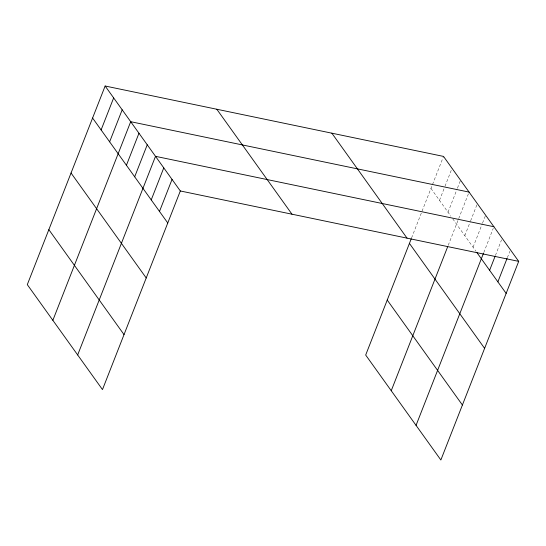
<?xml version="1.0" encoding="UTF-8"?>
<svg xmlns="http://www.w3.org/2000/svg" width="546" height="546" viewBox="0 0 546 546"><rect width="100%" height="100%" fill="white"/><g stroke="black" fill="none" stroke-linecap="round" stroke-linejoin="round"><path stroke-width="0.41" stroke-dasharray="2.73 2.05" d="M411.582 237.92L443.523 156.415M439.496 200.334L444.697 187.053M445.004 186.275L452.047 168.311M448.013 212.23L457.2 188.793M457.5 188.015L460.565 180.2M448.225 245.331L469.082 192.096M464.803 235.667L470.311 221.608M470.618 220.83L477.354 203.644M473.075 247.215L482.255 223.778M482.562 223L485.626 215.185M483.79 252.511L493.277 228.296M495.427 255.46L501.549 239.844M507.37 257.637L509.821 251.385M430.971 188.438L450.853 216.196M452.75 218.837L475.989 251.29"/><path stroke-width="0.82" d="M105.139 86.009L27.3 284.63L102.477 389.585L180.316 190.964L105.139 86.009L443.523 156.415L518.7 261.37L440.861 459.991L365.683 355.037L411.274 238.704M101.106 129.928L113.657 97.905M109.63 141.823L122.181 109.801M52.86 320.318L130.699 121.697L469.082 192.096M126.419 165.261L138.971 133.238M134.685 176.808L147.236 144.786M77.668 354.948L155.508 156.327L493.891 226.733M151.228 199.897L163.773 167.875M159.493 211.445L172.045 179.422M391.243 390.718L447.611 246.901M416.052 425.354L483.483 253.289M489.612 270.304L495.12 256.245M497.884 281.845L507.063 258.415M180.316 190.964L518.7 261.37M476.965 252.648L506.149 293.393M331.859 133.183L407.029 238.138M409.432 243.414L484.602 348.368M387.23 300.061L462.407 405.016M216.803 109.241L291.98 214.196M92.588 118.032L167.765 222.986M71.041 173.007L146.219 277.969M48.847 229.654L124.024 334.609"/></g></svg>
